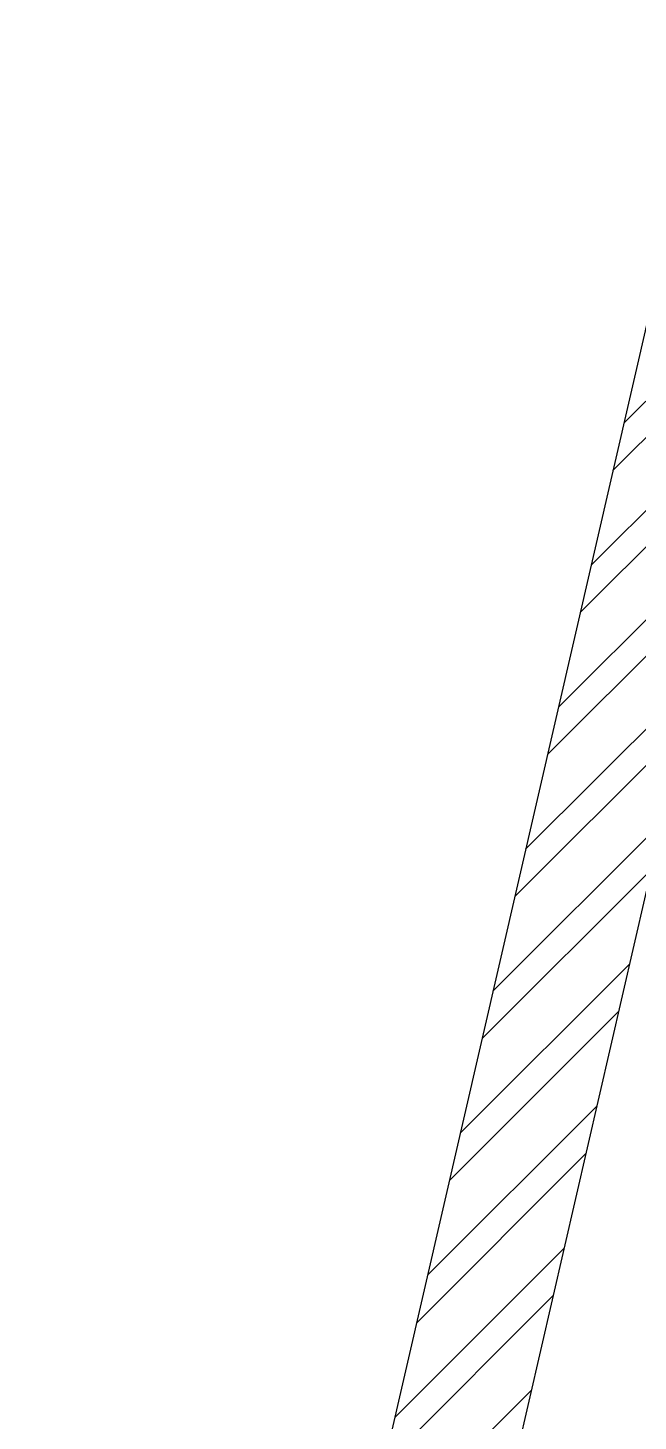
# Model space of a CAD drawing. Header units: feet. Extents: x 3164909 to 3172211, y -5464209 to -5452594.
# Drawn here: x 3164921 to 3165906, y -5454844 to -5452594 of the extents above; entities that cross this region are included whole.
import ezdxf

# ---------------------------------------------------------------- set-up
doc = ezdxf.new("R2010")
doc.units = ezdxf.units.FT
doc.header["$LTSCALE"] = 33
doc.header["$MEASUREMENT"] = 0
doc.layers.add('A-WALL', color=1, linetype='Continuous')
doc.layers.add('LENS-DIM', color=252, linetype='Continuous', lineweight=5)
doc.layers.add('LN-HATCH', color=251, linetype='Continuous', lineweight=0)

# ---------------------------------------------------------------- blocks, each defined once
blk = doc.blocks.new('A$C94e56fbd')
at = {"layer": 'LN-HATCH'}
h = blk.add_hatch(dxfattribs=at)
h.set_pattern_fill('ANSI32', color=256, scale=333, angle=180)
h.set_pattern_definition([(225, (-5864106.861612385, 5280898.621243945), (88.29995930067012, -88.29995930067015), []), (225, (-5864165.72825182, 5280898.621243945), (88.29995930067012, -88.29995930067015), [])])
h.paths.add_polyline_path([(1932.910066001117, -3953.642718424089), (1695.147735203616, -3953.642718424089), (1667.365029729903, -4501.9170788927), (1917.402530389838, -4501.9170788927)])
h.paths.add_polyline_path([(1648.548515944742, 5280.990104308352), (54.0875782975927, 5358.979305244982), (21.1133840167895, 5110.293281789869), (1604.618725378066, 5032.839947353117)])
h.paths.add_polyline_path([(-168.060313292779, 5357.302010879852), (-2895.338933511638, 5718.921911475248), (-2895.338933511638, 5466.733851290308), (-200.9211268043145, 5109.471086789854)])
h.paths.add_polyline_path([(-3035.338933511637, 5326.733851290308), (-3245.338933511637, 5326.733851290308), (-4256.490992316044, 933.0323437331244), (-4046.490992316044, 933.0323437331244)])
h.paths.add_polyline_path([(-4056.490992316045, 653.0323437331244), (-4256.490992316044, 653.0323437331244), (-4256.490992316044, -1250.967656266875), (-4056.490992316045, -1250.967656266875)])
h.paths.add_polyline_path([(-4006.490992316044, -3681.967656266876), (-4256.490992316044, -3681.967656266876), (-4256.490992316044, -4900.967656266876), (-4006.490992316044, -4900.967656266876)])
h.paths.add_polyline_path([(2592.491940575652, 4320.080439293756), (2837.264249837958, 4269.222631447017), (2958.763987617567, 4853.985771064646), (2703.424647196196, 4853.985771064646)])
h.paths.add_polyline_path([(2187.985870290548, 1144.326474086381), (1943.213561031036, 1195.18428193219), (1832.280854410492, 661.2789501631632), (2129.050756872632, 661.2789501631632), (2145.237892537378, 938.5857692882419)])
h.paths.add_polyline_path([(2187.331038700417, 2370.09136638511), (2432.103347958997, 2319.23355853837), (2593.146772167646, 3094.315546994098), (2348.374462908134, 3145.173354841769)])
h.paths.add_polyline_path([(2021.845327696763, -1175.290358578786), (1772.270163201727, -1160.721993261017), (1752.187625519931, -1504.762147115543), (2002.613184196874, -1504.762147115543)])
h.paths.add_polyline_path([(1842.198316729627, 37.23879630770535), (2091.773481220938, 22.670430989936), (2112.706413086504, 381.2789501631633), (1862.280854410492, 381.2789501631633)])
h.paths.add_polyline_path([(1950.383739001118, -3335.854881013744), (1705.557269653305, -3328.930145031772), (1695.147735203616, -3673.64271842409), (1940.829659337178, -3673.64271842409)])
h.paths.add_polyline_path([(-4256.490992315113, -1866.467656266875), (-4046.490992316044, -1866.467656266875), (-4046.490992316044, -1530.967656266875), (-4256.490992316044, -1530.967656266875)])
h.paths.add_polyline_path([(-4046.490992315113, -3066.467656266876), (-4256.490992316044, -3066.467656266876), (-4256.490992316044, -3401.967656266876), (-4046.490992316044, -3401.967656266876)])
at = {"layer": 'A-WALL'}
for p, q in [((-3147.390779325739, 5752.342392519117), (-4256.490992316044, 933.0323437331244)), ((-3035.338933511637, 5326.733851290308), (-4046.490992316044, 933.0323437331244))]:
    blk.add_line(p, q, dxfattribs=at)

msp = doc.modelspace()

# ---------------------------------------------------------------- block references
at = {"layer": 'LENS-DIM', "color": 2}
msp.add_blockref('A$C94e56fbd', (3169177.538545424, -5458346.08980938), dxfattribs=at)

doc.saveas('drawing.dxf')
